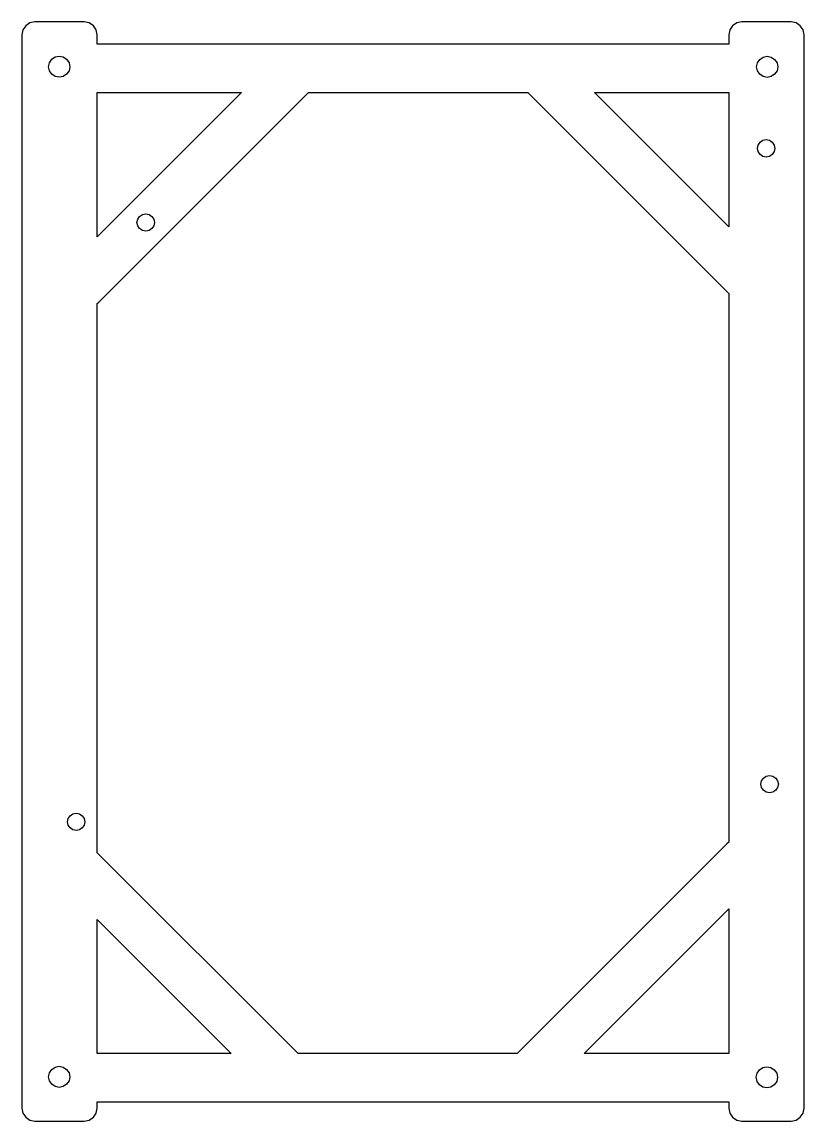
# Model space of a CAD drawing. Extents: x 5 to 110, y 0 to 148.
import ezdxf

# ---------------------------------------------------------------- set-up
doc = ezdxf.new("R2010")
doc.units = 0
doc.layers.add('Ebene_1', color=7, linetype='CONTINUOUS')

msp = doc.modelspace()

# ---------------------------------------------------------------- linework, layer by layer
at = {"layer": 'Ebene_1', "color": 7}
for points in [[(6.862079, 147.834076), (6.190795, 147.699203), (5.643749, 147.330961), (5.275507, 146.783915), (5.140634, 146.112631), (5.140634, 1.987474), (5.275507, 1.316198), (5.643749, 0.769151), (6.190795, 0.400904), (6.862079, 0.266028), (13.498711, 0.266028), (14.169909, 0.400904), (14.716765, 0.769151), (15.084818, 1.316198), (15.219605, 1.987474), (15.219605, 2.83304), (100.015257, 2.83304), (100.015257, 1.987474), (100.150044, 1.316198), (100.518097, 0.769151), (101.064953, 0.400904), (101.73615, 0.266028), (108.373333, 0.266028), (109.044532, 0.400904), (109.591389, 0.769151), (109.959441, 1.316198), (110.094228, 1.987474), (110.094228, 146.112631), (109.959441, 146.783915), (109.591389, 147.330961), (109.044532, 147.699203), (108.373333, 147.834076), (101.73615, 147.834076), (101.064953, 147.699203), (100.518097, 147.330961), (100.150044, 146.783915), (100.015257, 146.112631), (100.015257, 144.864679), (15.219605, 144.864679), (15.219605, 146.112631), (15.084818, 146.783915), (14.716765, 147.330961), (14.169909, 147.699203), (13.498711, 147.834076), (6.862079, 147.834076)], [(10.139605, 143.261194), (10.678637, 143.143072), (11.134862, 142.82715), (11.450784, 142.370925), (11.568906, 141.831893), (11.450784, 141.292861), (11.134862, 140.836635), (10.678637, 140.520713), (10.139605, 140.402592), (9.600573, 140.520714), (9.144348, 140.836635), (8.828426, 141.292861), (8.710304, 141.831893), (8.828426, 142.370925), (9.144348, 142.82715), (9.600573, 143.143072), (10.139605, 143.261194), (10.139605, 143.261194)], [(105.159198, 143.246863), (105.698229, 143.128741), (106.154454, 142.812819), (106.470376, 142.356594), (106.588498, 141.817562), (106.470376, 141.27853), (106.154454, 140.822304), (105.698229, 140.506382), (105.159198, 140.38826), (104.620166, 140.506382), (104.163941, 140.822304), (103.848019, 141.27853), (103.729897, 141.817562), (103.848019, 142.356594), (104.163941, 142.812819), (104.620166, 143.128741), (105.159198, 143.246863), (105.159198, 143.246863)], [(15.219605, 138.373017), (34.617973, 138.373017), (15.219605, 118.97465), (15.219605, 138.373017)], [(43.598372, 138.373017), (73.009015, 138.373017), (100.015257, 111.366777), (100.015257, 37.687485), (99.739097, 37.463138), (71.600658, 9.324702), (42.190018, 9.324702), (15.219605, 36.295113), (15.219605, 110.035591), (15.459935, 110.234581), (43.598372, 138.373017)], [(81.989414, 138.373017), (100.015257, 138.373017), (100.015257, 120.347175), (81.989414, 138.373017)], [(105.015882, 132.04672), (105.460618, 131.949152), (105.836991, 131.688395), (106.097571, 131.3119), (106.194931, 130.867119), (106.097424, 130.422502), (105.836814, 130.046187), (105.4605, 129.785577), (105.015882, 129.688069), (104.571101, 129.785429), (104.194605, 130.04601), (103.933848, 130.422383), (103.836281, 130.867119), (103.933701, 131.312018), (104.194428, 131.688573), (104.570983, 131.9493), (105.015882, 132.04672), (105.015882, 132.04672)], [(21.752609, 122.087913), (22.19739, 121.990553), (22.573885, 121.729972), (22.834642, 121.353599), (22.932209, 120.908863), (22.83479, 120.463964), (22.574062, 120.087409), (22.197508, 119.826681), (21.752609, 119.729261), (21.307709, 119.826681), (20.931155, 120.087409), (20.670427, 120.463964), (20.573008, 120.908863), (20.670575, 121.353599), (20.931332, 121.729972), (21.307827, 121.990554), (21.752609, 122.087913), (21.752609, 122.087913)], [(105.475044, 46.678356), (105.919826, 46.580997), (106.296321, 46.320415), (106.557078, 45.944041), (106.654645, 45.499305), (106.557225, 45.054406), (106.296498, 44.677852), (105.919943, 44.417126), (105.475044, 44.319706), (105.030307, 44.417273), (104.653934, 44.678029), (104.393352, 45.054524), (104.295993, 45.499305), (104.393499, 45.943923), (104.65411, 46.320238), (105.030425, 46.580849), (105.475044, 46.678356), (105.475044, 46.678356)], [(12.408958, 41.623161), (12.853858, 41.525741), (13.230412, 41.265013), (13.49114, 40.888459), (13.588559, 40.443559), (13.49114, 39.99866), (13.230412, 39.622105), (12.853858, 39.361378), (12.408958, 39.263958), (11.964059, 39.361378), (11.587505, 39.622105), (11.326777, 39.99866), (11.229357, 40.443559), (11.326777, 40.888459), (11.587505, 41.265013), (11.964059, 41.525741), (12.408958, 41.623161), (12.408958, 41.623161)], [(100.015257, 28.758899), (100.015257, 9.324701), (80.58106, 9.324701), (100.015257, 28.758899)], [(15.219605, 27.314714), (33.209619, 9.324701), (15.219605, 9.324701), (15.219605, 27.314714)], [(10.139605, 7.634122), (10.678755, 7.51594), (11.135039, 7.199872), (11.450932, 6.743467), (11.568906, 6.204272), (11.450784, 5.66524), (11.134862, 5.209015), (10.678637, 4.893094), (10.139605, 4.774971), (9.600573, 4.893094), (9.144348, 5.209015), (8.828426, 5.66524), (8.710304, 6.204272), (8.828278, 6.743467), (9.144171, 7.199872), (9.600455, 7.51594), (10.139605, 7.634122), (10.139605, 7.634122)], [(105.116201, 7.561916), (105.655234, 7.443794), (106.11146, 7.127872), (106.427383, 6.671645), (106.545504, 6.132613), (106.427382, 5.59358), (106.111459, 5.137355), (105.655233, 4.821433), (105.116201, 4.703312), (104.577169, 4.821435), (104.120944, 5.137356), (103.805023, 5.593581), (103.686901, 6.132613), (103.805022, 6.671645), (104.120943, 7.127871), (104.577169, 7.443793), (105.116201, 7.561916), (105.116201, 7.561916)]]:
    msp.add_lwpolyline(points, dxfattribs=at)

doc.saveas('drawing.dxf')
